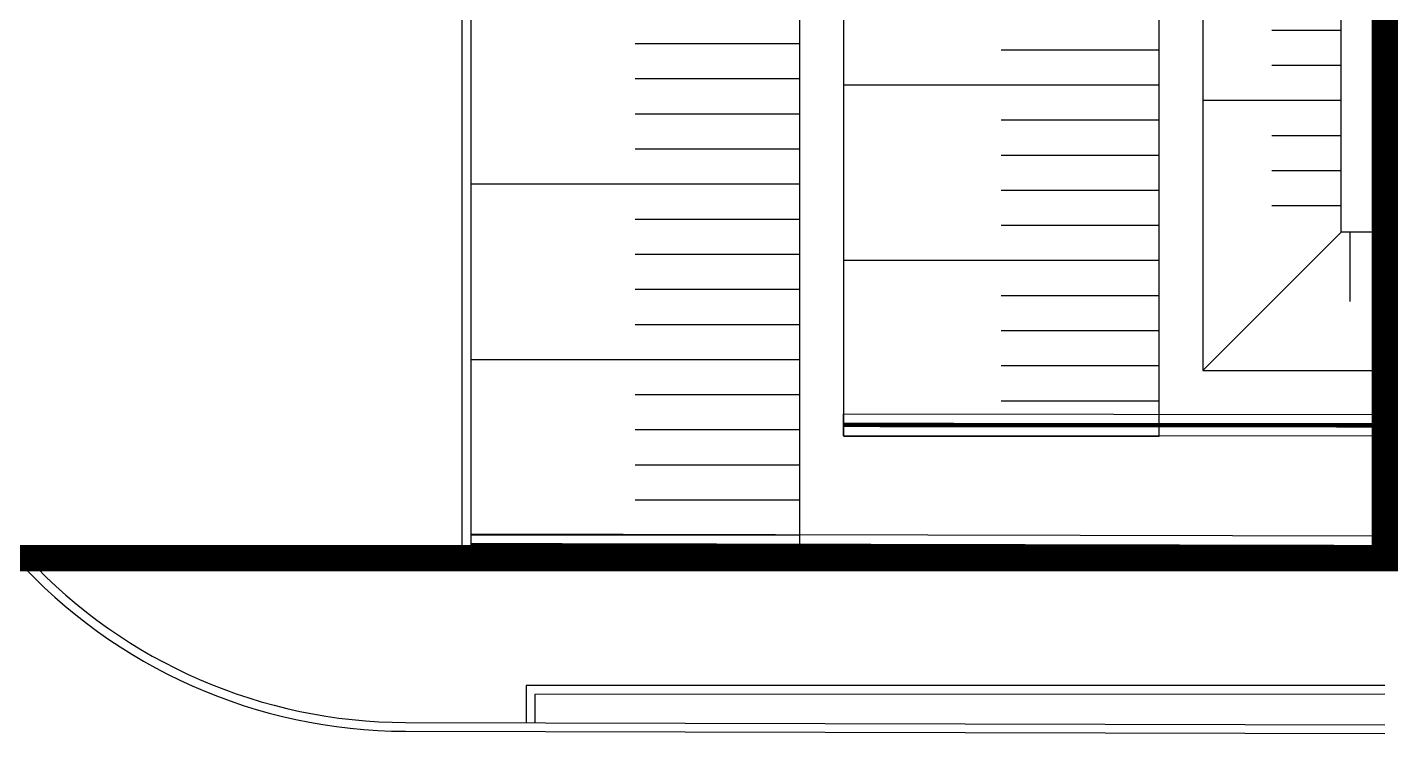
# Model space of a CAD drawing. Header units: millimetres. Extents: x -27104 to 125781, y -3376 to 46996.
# Drawn here: x 59714 to 60326, y 16663 to 16978 of the extents above; entities that cross this region are included whole.
import ezdxf

# ---------------------------------------------------------------- set-up
doc = ezdxf.new("R2010")
doc.units = ezdxf.units.MM
doc.header["$LTSCALE"] = 100
doc.header["$MEASUREMENT"] = 0
doc.linetypes.add('DASHDOT', pattern=[1, 0.5, -0.25, 0, -0.25])
doc.layers.get('0').update_dxf_attribs({"linetype": 'CONTINUOUS'})
for name, color, linetype in [('000보강토 옹벽', 1, 'CONTINUOUS'), ('000사면검토', 252, 'CONTINUOUS'), ('CON', 2, 'CONTINUOUS'), ('ELE9', 9, 'CONTINUOUS'), ('LAND-3', 9, 'CONTINUOUS'), ('보강토옹벽', 7, 'CONTINUOUS')]:
    doc.layers.add(name, color=color, linetype=linetype)

# ---------------------------------------------------------------- blocks, each defined once
blk = doc.blocks.new('사면검토-20220706')
at = {"layer": '000보강토 옹벽', "linetype": 'DASHDOT', "lineweight": -3, "ltscale": 5, "const_width": 100}
for points in [[(8221, -10019), (-4113, -10010)], [(8236, -12795), (-12613, -12750)]]:
    blk.add_lwpolyline(points, dxfattribs=at)
at = {"layer": '000사면검토', "linetype": 'Continuous'}
for p, q in [((5000, 6125), (5000, 4550)), ((5800, 6125), (5800, 4688)), ((7237, 4583), (5695, 4583)), ((1400, 4375), (1400, 3638)), ((2200, 4375), (2200, 3638)), ((3000, 4375), (3000, 3638)), ((3800, 4375), (3800, 3638)), ((7237, 3783), (5662, 3783)), ((7237, 2983), (5662, 2983)), ((7237, 2183), (5662, 2183)), ((7237, 1383), (4087, 1383)), ((7237, 583), (5662, 583)), ((7237, -217), (5662, -217)), ((-5113, -525), (-12613, -525)), ((3087, -665), (-513, -665)), ((7237, -1017), (5662, -1017)), ((3087, -1465), (-513, -1465)), ((7237, -1817), (5662, -1817)), ((3087, -2265), (-4113, -2265)), ((3087, -3065), (-513, -3065)), ((7237, -3417), (5662, -3417)), ((-5113, -3725), (-8863, -3725)), ((3087, -3865), (-513, -3865)), ((7237, -4217), (5662, -4217)), ((-5113, -4525), (-12613, -4525)), ((3087, -4665), (-513, -4665)), ((7237, -5017), (5662, -5017)), ((-5113, -5325), (-8863, -5325)), ((3087, -5465), (-513, -5465)), ((7436, -5618), (7435, -7193)), ((-5113, -6125), (-8863, -6125)), ((3087, -6265), (-4113, -6265)), ((-5113, -6925), (-8863, -6925)), ((3087, -7065), (-513, -7065)), ((-5113, -7725), (-8863, -7725)), ((3087, -7865), (-513, -7865)), ((-5113, -8525), (-12613, -8525)), ((3087, -8665), (-513, -8665)), ((-5113, -9325), (-8863, -9325)), ((3087, -9465), (-513, -9465)), ((-5113, -10125), (-8863, -10125)), ((-5113, -10925), (-8863, -10925)), ((-5113, -11725), (-8863, -11725)), ((-5113, -12525), (-12613, -12525)), ((-5113, -12762), (-8863, -12762))]:
    blk.add_line(p, q, dxfattribs=at)
for points in [[(8234, -8769), (8236, -5619), (7237, -5618), (7237, 6125), (4125, 6125), (4125, 4375), (525, 4375), (525, 2975), (4087, 2975), (4087, -8766), (8236, -8769)], [(4087, 2975), (7237, 6125)], [(-4113, -10265), (3087, -10265), (3087, 1975), (600, 1975)], [(600, 151), (3087, 1975)], [(-5113, -525), (-5113, -13017)], [(-4113, -525), (-4113, -10260)], [(-513, -665), (-322, -525)], [(7237, -5618), (4087, -8766)]]:
    blk.add_lwpolyline(points, dxfattribs=at)
at = {"layer": 'CON', "ltscale": 0.1}
blk.add_lwpolyline([(8235, -13045), (-250, -13045)], dxfattribs=at)
at = {"layer": 'LAND-3', "ltscale": 0.1}
blk.add_line((-12614, -12999), (-12814, -12999), dxfattribs=at)
for points in [[(-12813, -525), (-12814, -12999)], [(-12613, -525), (-12614, -12999)]]:
    blk.add_lwpolyline(points, dxfattribs=at)
at = {"layer": '보강토옹벽', "ltscale": 0.1}
for points in [[(8221, -10269), (-4113, -10260), (-4113, -9760), (8221, -9769)], [(8236, -12545), (-12613, -12500)]]:
    blk.add_lwpolyline(points, dxfattribs=at)
at = {"layer": '보강토옹벽', "linetype": 'ByBlock', "ltscale": 2}
blk.add_lwpolyline([(8235, -13045), (-12613, -13000)], dxfattribs=at)
blk = doc.blocks.new('ggtyu')
at = {"layer": 'ELE9', "color": 253, "linetype": 'Continuous'}
for p, q in [((59868.94, 17134.49), (59795.58, 17134.49)), ((59868.94, 17118.84), (59795.58, 17118.84)), ((60110.56, 17109.2), (60048.93, 17109.2)), ((59868.94, 17103.19), (59795.58, 17103.19))]:
    blk.add_line(p, q, dxfattribs=at)
at = {"layer": 'ELE9', "color": 253, "ltscale": 10, "const_width": 11.74}
blk.add_lwpolyline([(56050.66, 16905.19), (60130.09, 16905.19), (60130.38, 19302.64), (58117.4, 19302.45)], dxfattribs=at)
at = {"layer": 'ELE9', "color": 253, "ltscale": 0.1}
for points in [[(59519.1, 16905.27, 0.21144), (59693.13, 16828.01)], [(59524.42, 16905.27, 0.207392), (59693.13, 16831.92)]]:
    blk.add_lwpolyline(points, format="xyb", dxfattribs=at)
for points in [[(60130.09, 16848.39), (59746.93, 16848.33), (59746.93, 16831.79)], [(60130.09, 16844.48), (59750.84, 16844.42), (59750.84, 16831.78)], [(59693.13, 16831.92), (60130.09, 16830.88)], [(59693.13, 16828.01), (60130.09, 16826.96)]]:
    blk.add_lwpolyline(points, dxfattribs=at)
at = {"layer": 'ELE9', "color": 253, "xscale": 0.01956378461538462, "yscale": 0.01956378461538462, "zscale": 0.01956378461538462}
blk.add_blockref('사면검토-20220706', (59968.98, 17160.41), dxfattribs=at)

msp = doc.modelspace()

# ---------------------------------------------------------------- block references
msp.add_blockref('ggtyu', (189.46, -163.8))

doc.saveas('drawing.dxf')
